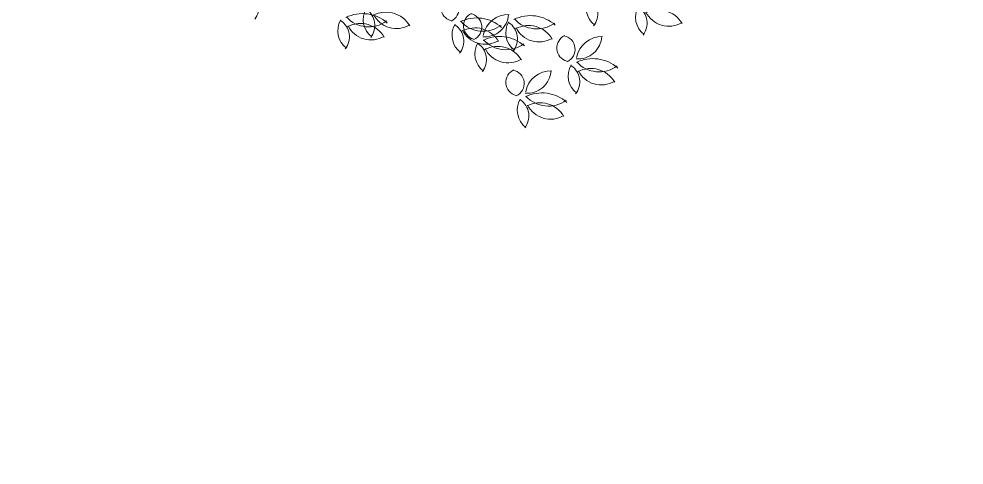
# Model space of a CAD drawing. Header units: millimetres. Extents: x 793 to 3159, y 750 to 2095.
# Drawn here: x 1218.72 to 1224.08, y 1044.45 to 1046.98 of the extents above; entities that cross this region are included whole.
import ezdxf

# ---------------------------------------------------------------- set-up
doc = ezdxf.new("R2010")
doc.units = ezdxf.units.MM
doc.linetypes.add('CONTINUA', pattern=[0])
doc.layers.add('A-VEGETACION', color=65, linetype='Continuous')

# ---------------------------------------------------------------- blocks, each defined once
blk = doc.blocks.new('XR-CONJUNTO$0$A$C458D45B7')
at = {"lineweight": 0, "extrusion": (2.43104e-07, 5.45806e-06, -1)}
for centre, major_axis, start_param, end_param in [((-1.3757, -2.2923), (0.0813, 0.074, 0), 6.042078, 7.680112), ((-0.1575, -2.2819), (0.0578, 0.0526, 0), 2.569534, 5.006064), ((-0.2092, -2.29), (0.0521, -0.0572, 0), 4.051015, 6.582941), ((0.7113, -2.2774), (0.0909, 0.0828, 0), 2.943806, 4.400315), ((0.5447, -2.3118), (0.0813, 0.074, 0), 6.042078, 7.680112), ((-0.5512, -2.3549), (0.0909, 0.0828, 0), 2.943806, 4.400315), ((-0.7178, -2.3894), (0.0813, 0.074, 0), 6.042078, 7.680112), ((-0.5441, -2.4696), (0.1055, -0.1158, 0), 3.38331, 4.908592), ((0.9916, -2.3272), (0.0909, 0.0828, 0), 2.943806, 4.400315), ((0.8251, -2.3616), (0.0813, 0.074, 0), 6.042078, 7.680112), ((0.9988, -2.4419), (0.1055, -0.1158, 0), 3.38331, 4.908592), ((1.0561, -2.2333), (0.0974, -0.107, 0), 0.190237, 1.841773), ((-0.6768, -2.5333), (0.156, 0.1421, 0), 4.983233, 6.17178), ((-0.6437, -2.2255), (0.1269, 0.1155, 0), 1.666781, 3.133707), ((-0.4868, -2.261), (0.0974, -0.107, 0), 0.190237, 1.841773), ((-0.0288, -2.552), (0.156, 0.1421, 0), 4.983233, 6.17178), ((-0.0273, -2.3857), (0.0578, 0.0526, 0), 2.569534, 5.006064), ((-0.0791, -2.3937), (0.0521, -0.0572, 0), 4.051015, 6.582941), ((0.0129, -2.3115), (0.0917, -0.1007, 0), -0.777492, 0.800951), ((0.1501, -2.4644), (0.0977, -0.1073, 0), 2.477681, 3.902549), ((0.2753, -2.5359), (0.156, 0.1421, 0), 4.983233, 6.17178), ((0.3084, -2.2281), (0.1269, 0.1155, 0), 1.666781, 3.133707), ((-0.695, -2.4205), (0.0909, 0.0828, 0), 2.943806, 4.400315), ((-0.8616, -2.4549), (0.0813, 0.074, 0), 6.042078, 7.680112), ((-0.6878, -2.5352), (0.1055, -0.1158, 0), 3.38331, 4.908592), ((-0.6305, -2.3266), (0.0974, -0.107, 0), 0.190237, 1.841773), ((-0.0471, -2.4392), (0.0909, 0.0828, 0), 2.943806, 4.400315), ((-0.2136, -2.4736), (0.0813, 0.074, 0), 6.042078, 7.680112), ((0.0043, -2.2443), (0.1269, 0.1155, 0), 1.666781, 3.133707), ((-0.0399, -2.5539), (0.1055, -0.1158, 0), 3.38331, 4.908592), ((0.257, -2.4231), (0.0909, 0.0828, 0), 2.943806, 4.400315), ((0.0905, -2.4575), (0.0813, 0.074, 0), 6.042078, 7.680112), ((0.2642, -2.5377), (0.1055, -0.1158, 0), 3.38331, 4.908592), ((0.3215, -2.3292), (0.0974, -0.107, 0), 0.190237, 1.841773), ((0.0174, -2.3453), (0.0974, -0.107, 0), 0.190237, 1.841773), ((0.1013, -2.6558), (0.156, 0.1421, 0), 4.983233, 6.17178), ((0.5023, -2.5061), (0.0578, 0.0526, 0), 2.569534, 5.006064), ((0.4505, -2.5141), (0.0521, -0.0572, 0), 4.051015, 6.582941), ((0.5426, -2.4319), (0.0917, -0.1007, 0), -0.777492, 0.800951), ((0.6798, -2.5848), (0.0977, -0.1073, 0), 2.477681, 3.902549), ((0.0831, -2.543), (0.0909, 0.0828, 0), 2.943806, 4.400315), ((-0.0835, -2.5774), (0.0813, 0.074, 0), 6.042078, 7.680112), ((0.1344, -2.348), (0.1269, 0.1155, 0), 1.666781, 3.133707), ((0.0902, -2.6576), (0.1055, -0.1158, 0), 3.38331, 4.908592), ((0.1475, -2.4491), (0.0974, -0.107, 0), 0.190237, 1.841773), ((0.6309, -2.7762), (0.156, 0.1421, 0), 4.983233, 6.17178), ((0.6127, -2.6634), (0.0909, 0.0828, 0), 2.943806, 4.400315), ((0.4461, -2.6978), (0.0813, 0.074, 0), 6.042078, 7.680112), ((0.664, -2.4684), (0.1269, 0.1155, 0), 1.666781, 3.133707), ((0.6199, -2.778), (0.1055, -0.1158, 0), 3.38331, 4.908592), ((0.2159, -2.7031), (0.0578, 0.0526, 0), 2.569534, 5.006064), ((0.1641, -2.7111), (0.0521, -0.0572, 0), 4.051015, 6.582941), ((0.2562, -2.629), (0.0917, -0.1007, 0), -0.777492, 0.800951), ((0.3934, -2.7818), (0.0977, -0.1073, 0), 2.477681, 3.902549), ((0.6771, -2.5695), (0.0974, -0.107, 0), 0.190237, 1.841773), ((0.3445, -2.9732), (0.156, 0.1421, 0), 4.983233, 6.17178), ((0.3776, -2.6654), (0.1269, 0.1155, 0), 1.666781, 3.133707), ((0.3263, -2.8604), (0.0909, 0.0828, 0), 2.943806, 4.400315), ((0.1597, -2.8948), (0.0813, 0.074, 0), 6.042078, 7.680112), ((0.3335, -2.975), (0.1055, -0.1158, 0), 3.38331, 4.908592), ((0.3907, -2.7665), (0.0974, -0.107, 0), 0.190237, 1.841773)]:
    blk.add_ellipse(centre, major_axis=major_axis, ratio=1, start_param=start_param, end_param=end_param, dxfattribs=at)

msp = doc.modelspace()

# ---------------------------------------------------------------- hatches: boundary and pattern name
at = {"layer": 'A-VEGETACION', "linetype": 'CONTINUA'}
h = msp.add_hatch(dxfattribs=at)
h.set_pattern_fill('AR-SAND', color=256, scale=0.02, angle=0.53405)
h.set_pattern_definition([(38.034047, (-995.446, 276.85925), (-0.04112262, 0.97848569), [0, -0.77216, 0, -0.8636, 0, -0.8255]), (8.034047, (-995.446, 276.8592), (0.8856448, 1.4419677), [0, -0.41656, 0, -0.69596, 0, -0.2667]), (328.034047, (-996.0708, 276.8534), (1.58188923, 0.0176195), [0, -0.254, 0, -0.9144, 0, -1.1938]), (318.034047, (-996.0708, 276.8534), (1.5228908, 0.4600731), [0, -0.127, 0, -0.59944, 0, -0.6858])])
edge = h.paths.add_edge_path()
edge.add_arc((1215.4348, 1035.02215), 2.04371, 176.719, 270.62603, ccw=False)
edge.add_line((1213.39443, 1035.13912), (1213.6589, 1061.01063))
edge.add_arc((1211.6589, 1061.01063), 2, 0, 88.76164)
edge.add_line((1211.70213, 1063.01016), (1214.6771, 1062.94585))
edge.add_line((1214.6771, 1062.94585), (1214.42531, 1035.9702))
edge.add_arc((1216.4255, 1035.97039), 2.00019, 180.00541, 269.49299)
edge.add_line((1216.4078, 1033.97027), (1248.7444, 1033.68717))
edge.add_line((1248.7444, 1033.68717), (1248.74768, 1032.68737))
edge.add_line((1248.74768, 1032.68737), (1215.45713, 1032.97856))

# ---------------------------------------------------------------- block references
at = {"layer": 'A-VEGETACION', "linetype": 'CONTINUA', "ltscale": 0.5, "rotation": 359.4659533148276}
msp.add_blockref('XR-CONJUNTO$0$A$C458D45B7', (1221.37178, 1049.32962, 293.72089), dxfattribs=at)

doc.saveas('drawing.dxf')
